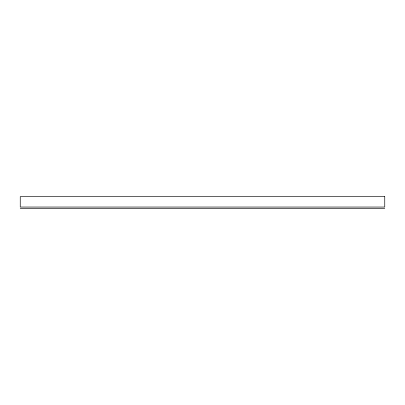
<?xml version="1.0" encoding="UTF-8"?>
<svg xmlns="http://www.w3.org/2000/svg" width="405" height="405" viewBox="0 0 405 405"><rect width="100%" height="100%" fill="white"/><g stroke="black" fill="none" stroke-linecap="round" stroke-linejoin="round"><path stroke-width="0.61" d="M20.25 208.357L384.75 208.357M384.75 196.643L20.25 196.643L20.25 207.056L384.75 207.056L384.75 196.643"/></g></svg>
